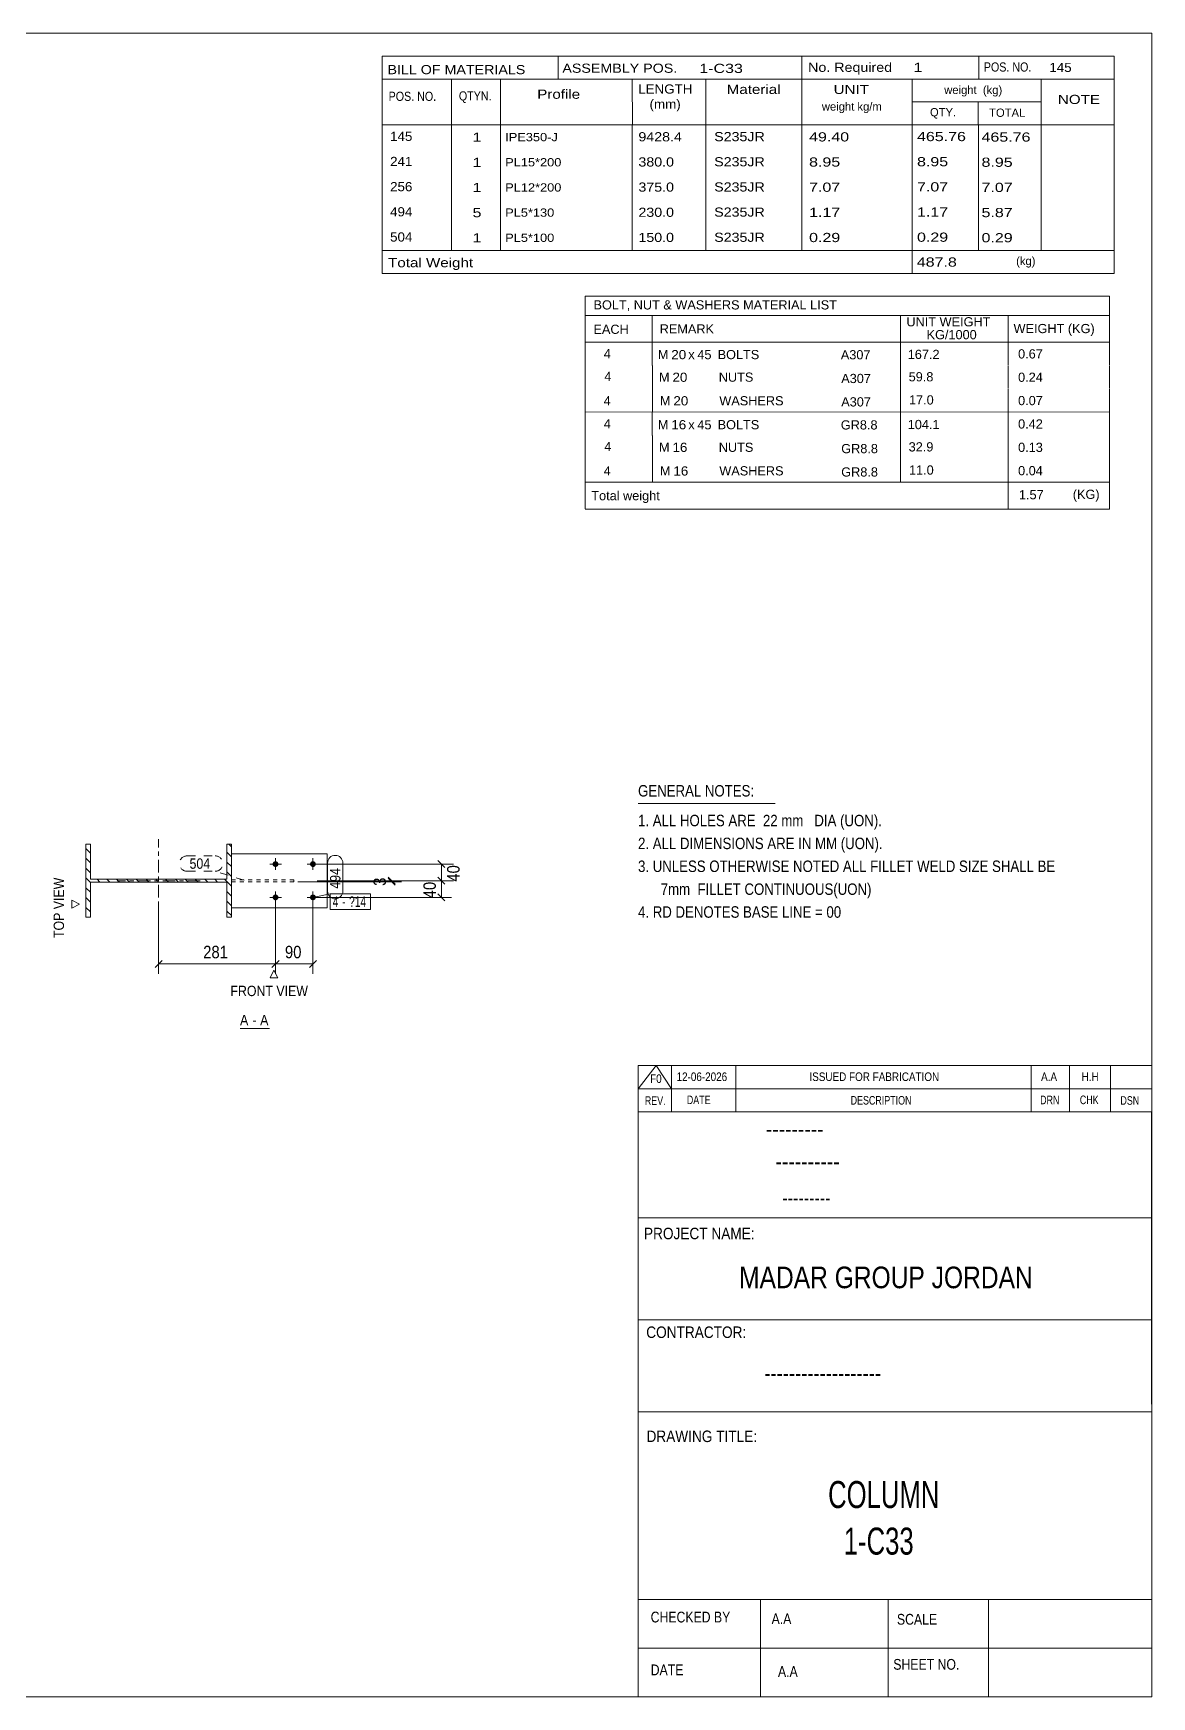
# Model space of a CAD drawing. Header units: millimetres. Extents: x 2 to 579, y 1 to 405.
# Drawn here: x 310.1 to 579, y 5 to 405 of the extents above; entities that cross this region are included whole.
import ezdxf

# ---------------------------------------------------------------- set-up
doc = ezdxf.new("R2010")
doc.units = ezdxf.units.MM
for name, pattern in [('XKITLINE00', [0]), ('XKITLINE01', [4, 1, -1, 1, -1]), ('XKITLINE02', [4, 2, -2]), ('XKITLINE03', [6, 3, -1, 1, -1])]:
    doc.linetypes.add(name, pattern=pattern)
for name, color, linetype, lineweight in [('Bolt', 3, 'Continuous', 0), ('BoltMark', 7, 'Continuous', 0), ('Dimensions', 7, 'Continuous', 0), ('DrawingSheet', 5, 'Continuous', 0), ('OtherObjectType', 7, 'Continuous', 0), ('Part', 2, 'Continuous', 0), ('PartMark', 7, 'Continuous', 0)]:
    doc.layers.add(name, color=color, linetype=linetype, lineweight=lineweight)
doc.styles.add('@ARIAL_UNICODE_MS_BOLD', font='ARIAL.TTF')
doc.styles.add('ARIAL', font='ARIAL.TTF')
doc.styles.add('ARIAL_NARROW', font='ARIALN.TTF')
doc.styles.add('COMIC_SANS_MS_BOLD', font='COMICBD.TTF')
doc.styles.add('SWIS721_EX_BT', font='ARIAL.TTF')
doc.styles.add('SWISSE', font='ARIAL.TTF')

# ---------------------------------------------------------------- blocks, each defined once
blk = doc.blocks.new('*A1')
at = {"layer": 'Part', "color": 7, "linetype": 'XKITLINE00', "lineweight": 0}
for p, q in [((323.84, 207.87), (322.74, 208.97)), ((357.74, 206.97), (356.64, 208.07)), ((357.74, 209.33), (357.1, 209.97)), ((323.84, 205.51), (322.74, 206.61)), ((323.84, 203.15), (322.74, 204.25)), ((357.74, 204.61), (356.64, 205.71)), ((323.84, 200.8), (322.74, 201.9)), ((326.12, 200.87), (325.42, 201.57)), ((328.48, 200.87), (327.78, 201.57)), ((330.84, 200.87), (330.14, 201.57)), ((333.19, 200.87), (332.49, 201.57)), ((335.55, 200.87), (334.85, 201.57)), ((337.91, 200.87), (337.21, 201.57)), ((340.27, 200.87), (339.57, 201.57)), ((342.62, 200.87), (341.92, 201.57)), ((344.98, 200.87), (344.28, 201.57)), ((347.34, 200.87), (346.64, 201.57)), ((349.7, 200.87), (349, 201.57)), ((352.05, 200.87), (351.35, 201.57)), ((354.41, 200.87), (353.71, 201.57)), ((357.74, 199.9), (356.07, 201.57)), ((357.74, 202.26), (356.64, 203.36)), ((323.84, 198.44), (322.74, 199.54)), ((323.84, 196.08), (322.74, 197.18)), ((357.74, 197.54), (356.64, 198.64)), ((357.74, 195.18), (356.64, 196.28)), ((323.84, 193.72), (322.74, 194.82)), ((322.74, 192.47), (322.74, 192.47)), ((322.74, 192.47), (322.74, 192.47)), ((357.74, 192.83), (356.64, 193.93))]:
    blk.add_line(p, q, dxfattribs=at)
blk = doc.blocks.new('*A34')
at = {"layer": 'Bolt'}
for points in [[(368.3, 204.52), (368.27, 204.52), (368.23, 204.53), (368.2, 204.53), (368.17, 204.54), (368.13, 204.55), (368.1, 204.56), (368.07, 204.57), (368.04, 204.58), (368.01, 204.6), (367.98, 204.62), (367.95, 204.64), (367.92, 204.66), (367.89, 204.68), (367.87, 204.7), (367.84, 204.72), (367.82, 204.75), (367.79, 204.77), (367.77, 204.8), (367.75, 204.83), (367.74, 204.86), (367.72, 204.89), (367.7, 204.92), (367.69, 204.95), (367.68, 204.98), (367.67, 205.01), (367.66, 205.05), (367.65, 205.08), (367.64, 205.11), (367.64, 205.15), (367.64, 205.18), (367.64, 205.22), (367.64, 205.25), (367.64, 205.29), (367.64, 205.32), (367.65, 205.35), (367.66, 205.39), (367.67, 205.42), (367.68, 205.45), (367.69, 205.49), (367.7, 205.52), (367.72, 205.55), (367.74, 205.58), (367.75, 205.61), (367.77, 205.63), (367.79, 205.66), (367.82, 205.69), (367.84, 205.71), (367.87, 205.74), (367.89, 205.76), (367.92, 205.78), (367.95, 205.8), (367.98, 205.82), (368.01, 205.83), (368.04, 205.85), (368.07, 205.86), (368.1, 205.88), (368.13, 205.89), (368.17, 205.9), (368.2, 205.9), (368.23, 205.91), (368.27, 205.91), (368.3, 205.92), (368.34, 205.92), (368.37, 205.92), (368.4, 205.91), (368.44, 205.91), (368.47, 205.9), (368.51, 205.9), (368.54, 205.89), (368.57, 205.88), (368.6, 205.86), (368.63, 205.85), (368.67, 205.83), (368.7, 205.82), (368.72, 205.8), (368.75, 205.78), (368.78, 205.76), (368.81, 205.74), (368.83, 205.71), (368.85, 205.69), (368.88, 205.66), (368.9, 205.63), (368.92, 205.61), (368.94, 205.58), (368.95, 205.55), (368.97, 205.52), (368.98, 205.49), (368.99, 205.45), (369.01, 205.42), (369.01, 205.39), (369.02, 205.35), (369.03, 205.32), (369.03, 205.29), (369.03, 205.25), (369.04, 205.22), (369.03, 205.18), (369.03, 205.15), (369.03, 205.11), (369.02, 205.08), (369.01, 205.05), (369.01, 205.01), (368.99, 204.98), (368.98, 204.95), (368.97, 204.92), (368.95, 204.89), (368.94, 204.86), (368.92, 204.83), (368.9, 204.8), (368.88, 204.77), (368.85, 204.75), (368.83, 204.72), (368.81, 204.7), (368.78, 204.68), (368.75, 204.66), (368.72, 204.64), (368.7, 204.62), (368.67, 204.6), (368.63, 204.58), (368.6, 204.57), (368.57, 204.56), (368.54, 204.55), (368.51, 204.54), (368.47, 204.53), (368.44, 204.53), (368.4, 204.52), (368.37, 204.52), (368.34, 204.52)], [(377.3, 204.52), (377.27, 204.52), (377.23, 204.53), (377.2, 204.53), (377.17, 204.54), (377.13, 204.55), (377.1, 204.56), (377.07, 204.57), (377.04, 204.58), (377.01, 204.6), (376.98, 204.62), (376.95, 204.64), (376.92, 204.66), (376.89, 204.68), (376.87, 204.7), (376.84, 204.72), (376.82, 204.75), (376.79, 204.77), (376.77, 204.8), (376.75, 204.83), (376.74, 204.86), (376.72, 204.89), (376.7, 204.92), (376.69, 204.95), (376.68, 204.98), (376.67, 205.01), (376.66, 205.05), (376.65, 205.08), (376.64, 205.11), (376.64, 205.15), (376.64, 205.18), (376.64, 205.22), (376.64, 205.25), (376.64, 205.29), (376.64, 205.32), (376.65, 205.35), (376.66, 205.39), (376.67, 205.42), (376.68, 205.45), (376.69, 205.49), (376.7, 205.52), (376.72, 205.55), (376.74, 205.58), (376.75, 205.61), (376.77, 205.63), (376.79, 205.66), (376.82, 205.69), (376.84, 205.71), (376.87, 205.74), (376.89, 205.76), (376.92, 205.78), (376.95, 205.8), (376.98, 205.82), (377.01, 205.83), (377.04, 205.85), (377.07, 205.86), (377.1, 205.88), (377.13, 205.89), (377.17, 205.9), (377.2, 205.9), (377.23, 205.91), (377.27, 205.91), (377.3, 205.92), (377.34, 205.92), (377.37, 205.92), (377.4, 205.91), (377.44, 205.91), (377.47, 205.9), (377.51, 205.9), (377.54, 205.89), (377.57, 205.88), (377.6, 205.86), (377.63, 205.85), (377.67, 205.83), (377.7, 205.82), (377.72, 205.8), (377.75, 205.78), (377.78, 205.76), (377.81, 205.74), (377.83, 205.71), (377.85, 205.69), (377.88, 205.66), (377.9, 205.63), (377.92, 205.61), (377.94, 205.58), (377.95, 205.55), (377.97, 205.52), (377.98, 205.49), (377.99, 205.45), (378.01, 205.42), (378.01, 205.39), (378.02, 205.35), (378.03, 205.32), (378.03, 205.29), (378.03, 205.25), (378.04, 205.22), (378.03, 205.18), (378.03, 205.15), (378.03, 205.11), (378.02, 205.08), (378.01, 205.05), (378.01, 205.01), (377.99, 204.98), (377.98, 204.95), (377.97, 204.92), (377.95, 204.89), (377.94, 204.86), (377.92, 204.83), (377.9, 204.8), (377.88, 204.77), (377.85, 204.75), (377.83, 204.72), (377.81, 204.7), (377.78, 204.68), (377.75, 204.66), (377.72, 204.64), (377.7, 204.62), (377.67, 204.6), (377.63, 204.58), (377.6, 204.57), (377.57, 204.56), (377.54, 204.55), (377.51, 204.54), (377.47, 204.53), (377.44, 204.53), (377.4, 204.52), (377.37, 204.52), (377.34, 204.52)], [(368.3, 196.52), (368.27, 196.52), (368.23, 196.53), (368.2, 196.53), (368.17, 196.54), (368.13, 196.55), (368.1, 196.56), (368.07, 196.57), (368.04, 196.58), (368.01, 196.6), (367.98, 196.62), (367.95, 196.64), (367.92, 196.66), (367.89, 196.68), (367.87, 196.7), (367.84, 196.72), (367.82, 196.75), (367.79, 196.77), (367.77, 196.8), (367.75, 196.83), (367.74, 196.86), (367.72, 196.89), (367.7, 196.92), (367.69, 196.95), (367.68, 196.98), (367.67, 197.01), (367.66, 197.05), (367.65, 197.08), (367.64, 197.11), (367.64, 197.15), (367.64, 197.18), (367.64, 197.22), (367.64, 197.25), (367.64, 197.29), (367.64, 197.32), (367.65, 197.35), (367.66, 197.39), (367.67, 197.42), (367.68, 197.45), (367.69, 197.49), (367.7, 197.52), (367.72, 197.55), (367.74, 197.58), (367.75, 197.61), (367.77, 197.63), (367.79, 197.66), (367.82, 197.69), (367.84, 197.71), (367.87, 197.74), (367.89, 197.76), (367.92, 197.78), (367.95, 197.8), (367.98, 197.82), (368.01, 197.83), (368.04, 197.85), (368.07, 197.86), (368.1, 197.88), (368.13, 197.89), (368.17, 197.9), (368.2, 197.9), (368.23, 197.91), (368.27, 197.91), (368.3, 197.92), (368.34, 197.92), (368.37, 197.92), (368.4, 197.91), (368.44, 197.91), (368.47, 197.9), (368.51, 197.9), (368.54, 197.89), (368.57, 197.88), (368.6, 197.86), (368.63, 197.85), (368.67, 197.83), (368.7, 197.82), (368.72, 197.8), (368.75, 197.78), (368.78, 197.76), (368.81, 197.74), (368.83, 197.71), (368.85, 197.69), (368.88, 197.66), (368.9, 197.63), (368.92, 197.61), (368.94, 197.58), (368.95, 197.55), (368.97, 197.52), (368.98, 197.49), (368.99, 197.45), (369.01, 197.42), (369.01, 197.39), (369.02, 197.35), (369.03, 197.32), (369.03, 197.29), (369.03, 197.25), (369.04, 197.22), (369.03, 197.18), (369.03, 197.15), (369.03, 197.11), (369.02, 197.08), (369.01, 197.05), (369.01, 197.01), (368.99, 196.98), (368.98, 196.95), (368.97, 196.92), (368.95, 196.89), (368.94, 196.86), (368.92, 196.83), (368.9, 196.8), (368.88, 196.77), (368.85, 196.75), (368.83, 196.72), (368.81, 196.7), (368.78, 196.68), (368.75, 196.66), (368.72, 196.64), (368.7, 196.62), (368.67, 196.6), (368.63, 196.58), (368.6, 196.57), (368.57, 196.56), (368.54, 196.55), (368.51, 196.54), (368.47, 196.53), (368.44, 196.53), (368.4, 196.52), (368.37, 196.52), (368.34, 196.52)], [(377.3, 196.52), (377.27, 196.52), (377.23, 196.53), (377.2, 196.53), (377.17, 196.54), (377.13, 196.55), (377.1, 196.56), (377.07, 196.57), (377.04, 196.58), (377.01, 196.6), (376.98, 196.62), (376.95, 196.64), (376.92, 196.66), (376.89, 196.68), (376.87, 196.7), (376.84, 196.72), (376.82, 196.75), (376.79, 196.77), (376.77, 196.8), (376.75, 196.83), (376.74, 196.86), (376.72, 196.89), (376.7, 196.92), (376.69, 196.95), (376.68, 196.98), (376.67, 197.01), (376.66, 197.05), (376.65, 197.08), (376.64, 197.11), (376.64, 197.15), (376.64, 197.18), (376.64, 197.22), (376.64, 197.25), (376.64, 197.29), (376.64, 197.32), (376.65, 197.35), (376.66, 197.39), (376.67, 197.42), (376.68, 197.45), (376.69, 197.49), (376.7, 197.52), (376.72, 197.55), (376.74, 197.58), (376.75, 197.61), (376.77, 197.63), (376.79, 197.66), (376.82, 197.69), (376.84, 197.71), (376.87, 197.74), (376.89, 197.76), (376.92, 197.78), (376.95, 197.8), (376.98, 197.82), (377.01, 197.83), (377.04, 197.85), (377.07, 197.86), (377.1, 197.88), (377.13, 197.89), (377.17, 197.9), (377.2, 197.9), (377.23, 197.91), (377.27, 197.91), (377.3, 197.92), (377.34, 197.92), (377.37, 197.92), (377.4, 197.91), (377.44, 197.91), (377.47, 197.9), (377.51, 197.9), (377.54, 197.89), (377.57, 197.88), (377.6, 197.86), (377.63, 197.85), (377.67, 197.83), (377.7, 197.82), (377.72, 197.8), (377.75, 197.78), (377.78, 197.76), (377.81, 197.74), (377.83, 197.71), (377.85, 197.69), (377.88, 197.66), (377.9, 197.63), (377.92, 197.61), (377.94, 197.58), (377.95, 197.55), (377.97, 197.52), (377.98, 197.49), (377.99, 197.45), (378.01, 197.42), (378.01, 197.39), (378.02, 197.35), (378.03, 197.32), (378.03, 197.29), (378.03, 197.25), (378.04, 197.22), (378.03, 197.18), (378.03, 197.15), (378.03, 197.11), (378.02, 197.08), (378.01, 197.05), (378.01, 197.01), (377.99, 196.98), (377.98, 196.95), (377.97, 196.92), (377.95, 196.89), (377.94, 196.86), (377.92, 196.83), (377.9, 196.8), (377.88, 196.77), (377.85, 196.75), (377.83, 196.72), (377.81, 196.7), (377.78, 196.68), (377.75, 196.66), (377.72, 196.64), (377.7, 196.62), (377.67, 196.6), (377.63, 196.58), (377.6, 196.57), (377.57, 196.56), (377.54, 196.55), (377.51, 196.54), (377.47, 196.53), (377.44, 196.53), (377.4, 196.52), (377.37, 196.52), (377.34, 196.52)]]:
    blk.add_hatch(color=3, dxfattribs=at).paths.add_polyline_path(points, flags=17)
at = {"layer": 'Bolt', "color": 3, "linetype": 'XKITLINE00', "lineweight": 0}
for p, q in [((369.74, 205.22), (366.94, 205.22)), ((368.34, 203.82), (368.34, 206.62)), ((378.74, 205.22), (375.94, 205.22)), ((377.34, 203.82), (377.34, 206.62)), ((369.74, 197.22), (366.94, 197.22)), ((368.34, 195.82), (368.34, 198.62)), ((378.74, 197.22), (375.94, 197.22)), ((377.34, 195.82), (377.34, 198.62))]:
    blk.add_line(p, q, dxfattribs=at)
blk = doc.blocks.new('*A35')
at = {"layer": 'Part', "color": 2, "linetype": 'XKITLINE00', "lineweight": 0}
for p, q in [((322.74, 192.47), (322.74, 209.97)), ((322.74, 209.97), (323.84, 209.97)), ((323.84, 209.97), (323.84, 201.57)), ((356.64, 201.57), (356.64, 209.97)), ((356.64, 209.97), (357.74, 209.97)), ((357.74, 209.97), (357.74, 192.47)), ((323.84, 201.57), (356.64, 201.57)), ((356.64, 200.87), (323.84, 200.87)), ((323.84, 200.87), (323.84, 192.47)), ((356.64, 192.47), (356.64, 200.87)), ((323.84, 192.47), (322.74, 192.47)), ((357.74, 192.47), (356.64, 192.47))]:
    blk.add_line(p, q, dxfattribs=at)
at = {"layer": 'Part', "color": 7, "linetype": 'XKITLINE03', "lineweight": 0}
for p, q in [((340.24, 191.22), (340.24, 211.22)), ((350.24, 201.22), (330.24, 201.22))]:
    blk.add_line(p, q, dxfattribs=at)
blk = doc.blocks.new('*A36')
at = {"layer": 'Part', "color": 2, "linetype": 'XKITLINE00', "lineweight": 0}
for p, q in [((380.74, 207.72), (357.74, 207.72)), ((380.74, 194.72), (380.74, 207.72)), ((357.74, 194.72), (380.74, 194.72))]:
    blk.add_line(p, q, dxfattribs=at)
at = {"layer": 'Part', "color": 7, "linetype": 'XKITLINE01', "lineweight": 0}
blk.add_line((357.74, 207.72), (357.74, 194.72), dxfattribs=at)
blk = doc.blocks.new('*A37')
at = {"layer": 'Part', "color": 7, "linetype": 'XKITLINE01', "lineweight": 0}
for p, q in [((372.74, 201.47), (357.74, 201.47)), ((357.74, 201.47), (357.74, 200.97)), ((357.74, 200.97), (372.74, 200.97)), ((372.74, 200.97), (372.74, 201.47))]:
    blk.add_line(p, q, dxfattribs=at)
blk = doc.blocks.new('*A38')
at = {"layer": 'DrawingSheet', "color": 5, "linetype": 'XKITLINE00', "lineweight": 0}
for p, q in [((579, 405), (5, 405)), ((5, 405), (5, 5)), ((579, 5), (579, 405)), ((5, 5), (579, 5))]:
    blk.add_line(p, q, dxfattribs=at)
at = {"layer": 'DrawingSheet', "color": 5, "style": 'ARIAL', "width": 0.85}
blk.add_text('Tekla structures', height=2, rotation=90, dxfattribs=at).set_placement((4.5, 5.5))
blk = doc.blocks.new('*A39')
at = {"layer": 'OtherObjectType', "color": 7, "linetype": 'XKITLINE00', "lineweight": 0}
for p, q in [((442.76, 341.75), (442.75, 330.75)), ((442.76, 341.75), (568.88, 341.75)), ((568.88, 341.75), (568.88, 330.75)), ((442.75, 337.1), (568.88, 337.1)), ((458.87, 337.11), (458.87, 330.75)), ((518.57, 337.11), (518.57, 330.75)), ((544.47, 337.09), (544.47, 330.75)), ((442.76, 330.72), (442.76, 325.22)), ((442.77, 330.75), (568.88, 330.75)), ((458.92, 330.75), (458.92, 325.13)), ((518.57, 330.75), (518.57, 325.13)), ((544.5, 330.75), (544.5, 325.25)), ((568.88, 330.75), (568.88, 325.25)), ((442.79, 325.13), (442.79, 319.52)), ((458.95, 325.13), (458.95, 319.51)), ((518.57, 325.13), (518.57, 319.51)), ((544.5, 325.13), (544.5, 319.63)), ((568.88, 325.13), (568.88, 319.63)), ((442.79, 319.5), (442.79, 313.93)), ((458.95, 319.51), (458.95, 313.89)), ((518.57, 319.51), (518.57, 313.89)), ((544.5, 319.51), (544.5, 313.9)), ((568.88, 319.51), (568.88, 313.9)), ((568.88, 313.9), (442.75, 313.93)), ((442.76, 313.86), (442.76, 308.36)), ((458.92, 313.89), (458.92, 308.27)), ((518.57, 313.89), (518.57, 308.27)), ((544.5, 313.89), (544.5, 308.39)), ((568.88, 313.89), (568.88, 308.39)), ((442.79, 308.27), (442.79, 302.66)), ((458.95, 308.27), (458.95, 302.66)), ((518.57, 308.27), (518.57, 302.66)), ((544.5, 308.27), (544.5, 302.77)), ((568.88, 308.27), (568.88, 302.77)), ((442.79, 302.64), (442.79, 297.07)), ((458.95, 302.65), (458.95, 297.04)), ((518.57, 302.66), (518.57, 297.04)), ((544.5, 302.65), (544.5, 297.05)), ((568.88, 302.65), (568.88, 297.04)), ((568.88, 297.04), (442.75, 297.07)), ((442.78, 297.04), (442.78, 290.63)), ((442.85, 297.03), (568.87, 297.04)), ((544.5, 297), (544.5, 290.59)), ((568.87, 297.01), (568.87, 290.59)), ((442.77, 290.59), (568.87, 290.59))]:
    blk.add_line(p, q, dxfattribs=at)
at = {"layer": 'OtherObjectType', "color": 7, "style": 'ARIAL_NARROW'}
for s, width, p in [('BOLT, NUT & WASHERS MATERIAL LIST', 1.211571, (444.79, 338.59)), ('UNIT WEIGHT', 1.211571, (520.03, 334.52)), ('EACH', 1.211571, (444.78, 332.72)), ('REMARK', 1.211571, (460.7, 332.81)), (' KG/1000', 1.211571, (524.02, 331.43)), ('WEIGHT (KG)', 1.211571, (545.78, 332.9)), ('4', 1.211571, (447.26, 326.85)), ('M', 1.211571, (460.26, 326.65)), ('20', 1.275, (463.5, 326.63)), ('x', 1.211571, (467.58, 326.63)), ('45', 1.211571, (469.76, 326.62)), ('BOLTS', 1.211571, (474.63, 326.64)), ('A307', 1.211571, (504.25, 326.59)), ('167.2', 1.211571, (520.34, 326.68)), ('0.67', 1.211571, (546.87, 326.81)), ('4', 1.211571, (447.4, 321.41)), ('M', 1.211571, (460.54, 321.21)), ('20', 1.275, (463.78, 321.19)), ('NUTS', 1.211571, (474.91, 321.21)), ('A307', 1.211571, (504.35, 320.89)), ('59.8', 1.211571, (520.56, 321.3)), ('0.24', 1.211571, (546.87, 321.19)), ('4', 1.211571, (447.24, 315.54)), ('M', 1.211571, (460.76, 315.54)), ('20', 1.275, (464, 315.52)), ('WASHERS', 1.211571, (475.04, 315.53)), ('A307', 1.211571, (504.35, 315.27)), ('17.0', 1.211571, (520.64, 315.74)), ('0.07', 1.211571, (546.87, 315.58)), ('4', 1.211571, (447.26, 310)), ('16', 1.275, (463.5, 309.77)), ('BOLTS', 1.211571, (474.63, 309.78)), ('104.1', 1.211571, (520.34, 309.82)), ('0.42', 1.211571, (546.87, 309.96)), ('M', 1.211571, (460.26, 309.79)), ('x', 1.211571, (467.58, 309.77)), ('45', 1.211571, (469.76, 309.76)), ('GR8.8', 1.211571, (504.25, 309.73)), ('4', 1.211571, (447.4, 304.55)), ('M', 1.211571, (460.54, 304.36)), ('16', 1.275, (463.78, 304.34)), ('NUTS', 1.211571, (474.91, 304.35)), ('GR8.8', 1.211571, (504.35, 304.03)), ('32.9', 1.211571, (520.56, 304.45)), ('0.13', 1.211571, (546.87, 304.34)), ('4', 1.211571, (447.24, 298.68)), ('M', 1.211571, (460.76, 298.68)), ('16', 1.275, (464, 298.66)), ('WASHERS', 1.211571, (475.04, 298.68)), ('GR8.8', 1.211571, (504.35, 298.41)), ('11.0', 1.211571, (520.64, 298.88)), ('0.04', 1.211571, (546.87, 298.72)), ('Total weight', 1.211571, (444.26, 292.71)), ('1.57', 1.211571, (547.07, 292.94)), ('(KG)', 1.211571, (560.02, 293.04))]:
    blk.add_text(s, height=2.2, dxfattribs=dict(at, width=width)).set_placement(p)
blk = doc.blocks.new('*A40')
at = {"layer": 'OtherObjectType', "color": 7, "linetype": 'XKITLINE00', "lineweight": 0}
blk.add_line((455.5, 219.82), (488.5, 219.82), dxfattribs=at)
at = {"layer": 'OtherObjectType', "color": 7, "style": 'ARIAL_NARROW', "width": 1.008832}
for s, p in [('GENERAL NOTES:', (455.5, 221.47)), ('1. ALL HOLES ARE  22 mm   DIA (UON).', (455.5, 214.32)), ('2. ALL DIMENSIONS ARE IN MM (UON).', (455.5, 208.82)), ('3. UNLESS OTHERWISE NOTED ALL FILLET WELD SIZE SHALL BE', (455.5, 203.32)), ('7mm  FILLET CONTINUOUS(UON)', (460.95, 197.82)), ('4. RD DENOTES BASE LINE = 00', (455.5, 192.32))]:
    blk.add_text(s, height=2.75, dxfattribs=at).set_placement(p)
blk = doc.blocks.new('*A41')
at = {"layer": 'OtherObjectType', "color": 7, "linetype": 'XKITLINE00', "lineweight": 0}
for p, q in [((455.5, 156.76), (579, 156.76)), ((455.5, 151.21), (459.82, 156.76)), ((455.5, 151.21), (455.5, 156.76)), ((459.82, 156.76), (463.53, 151.21)), ((463.53, 151.21), (463.53, 156.76)), ((478.97, 151.21), (478.97, 156.76)), ((549.98, 151.21), (549.98, 156.76)), ((559.24, 151.21), (559.24, 156.76)), ((569.12, 151.21), (569.12, 156.76)), ((579, 151.21), (579, 156.76)), ((455.5, 151.21), (579, 151.21)), ((455.5, 145.65), (455.5, 151.21)), ((459.21, 151.21), (579, 151.21)), ((463.53, 145.65), (463.53, 151.21)), ((478.97, 145.65), (478.97, 151.21)), ((549.98, 145.65), (549.98, 151.21)), ((559.24, 145.65), (559.24, 151.21)), ((569.12, 145.65), (569.12, 151.21)), ((579, 145.65), (579, 151.21))]:
    blk.add_line(p, q, dxfattribs=at)
at = {"layer": 'OtherObjectType', "color": 7, "style": 'ARIAL_NARROW'}
for s, height, width, p in [('F0', 2.058, 1.008832, (458.4, 152.59)), ('12-06-2026', 2.058, 1.008832, (464.76, 153.06)), ('ISSUED FOR FABRICATION', 2.0583, 1.008832, (496.71, 153.06)), ('A.A', 2.058, 1.008832, (552.4, 153.06)), ('H.H', 2.058, 1.008832, (562.13, 153.06)), ('REV.', 2.058, 0.907949, (457.13, 147.31)), ('DATE', 2.058, 0.907949, (467.23, 147.5)), ('DESCRIPTION', 2.0583, 0.907949, (506.61, 147.39)), ('DRN', 2.058, 0.907949, (552.17, 147.47)), ('CHK', 2.058, 0.907949, (561.72, 147.5)), ('DSN', 2.058, 0.907949, (571.47, 147.35))]:
    blk.add_text(s, height=height, dxfattribs=dict(at, width=width)).set_placement(p)
blk = doc.blocks.new('*A43')
at = {"layer": 'OtherObjectType', "color": 2, "linetype": 'XKITLINE00', "lineweight": 0}
for p, q in [((455.5, 145.65), (579, 145.65)), ((455.5, 5), (455.5, 145.64)), ((578.98, 145.64), (579, 5)), ((579, 120.14), (455.5, 120.14)), ((455.5, 95.63), (579, 95.63)), ((579, 73.49), (455.5, 73.49)), ((579, 28.4), (455.5, 28.4)), ((484.94, 28.4), (484.94, 5)), ((515.62, 5), (515.62, 28.4)), ((539.75, 5), (539.75, 28.4)), ((579, 16.7), (455.5, 16.7)), ((579, 5), (455.5, 5))]:
    blk.add_line(p, q, dxfattribs=at)
at = {"layer": 'OtherObjectType', "color": 4, "style": '@ARIAL_UNICODE_MS_BOLD', "width": 0.85}
blk.add_text('---------', height=3.9, dxfattribs=at).set_placement((486.23, 139.59))
at = {"layer": 'OtherObjectType', "color": 7, "style": 'ARIAL', "width": 0.85}
for s, height, p in [('----------', 3.9, (488.56, 131.77)), ('---------', 3.25, (490.21, 123.31))]:
    blk.add_text(s, height=height, dxfattribs=at).set_placement(p)
at = {"layer": 'OtherObjectType', "color": 3, "width": 0.85}
for s, style, p in [('PROJECT NAME:', 'SWIS721_EX_BT', (456.92, 115.01)), ('CONTRACTOR:', 'SWISSE', (457.47, 91.27)), ('DRAWING TITLE:', 'SWIS721_EX_BT', (457.53, 66.24))]:
    blk.add_text(s, height=2.7618, dxfattribs=dict(at, style=style)).set_placement(p)
at = {"layer": 'OtherObjectType', "color": 7, "width": 0.85}
for s, height, p in [('MADAR GROUP JORDAN', 5.2, (479.79, 103.23)), ('CHECKED BY', 2.592, (458.53, 22.86)), ('A.A', 2.592, (487.61, 22.45)), ('SCALE', 2.592, (517.74, 22.33)), ('DATE', 2.592, (458.54, 10.16)), ('A.A', 2.592, (489.14, 9.76)), ('SHEET NO.', 2.592, (516.87, 11.49))]:
    blk.add_text(s, height=height, dxfattribs=at).set_placement(p)
at = {"layer": 'OtherObjectType', "color": 1}
for s, height, style, width, p in [('-------------------', 3.9, 'COMIC_SANS_MS_BOLD', 0.85, (485.87, 80.86)), ('COLUMN', 6.5, 'ARIAL', 0.68, (501.19, 50.37)), ('1-C33', 6.5, 'ARIAL', 0.68, (504.95, 39.17))]:
    blk.add_text(s, height=height, dxfattribs=dict(at, style=style, width=width)).set_placement(p)
blk = doc.blocks.new('*A44')
at = {"layer": 'OtherObjectType', "color": 7, "linetype": 'XKITLINE00', "lineweight": 0}
for p, q in [((393.98, 399.5), (569.98, 399.5)), ((393.98, 399.5), (393.98, 388.5)), ((436.26, 399.42), (436.26, 393.87)), ((494.85, 394), (494.85, 399.5)), ((537.43, 393.96), (537.43, 399.42)), ((569.98, 394), (569.98, 399.5)), ((393.98, 394), (569.98, 394)), ((410.64, 394), (410.64, 383)), ((422.4, 393.98), (422.4, 383.03)), ((454.12, 393.99), (454.13, 383)), ((471.78, 393.98), (471.78, 383)), ((494.85, 393.98), (494.85, 383)), ((521.43, 394), (521.43, 383)), ((552.42, 394), (552.42, 383)), ((569.98, 394), (569.98, 388.5)), ((393.98, 388.5), (393.98, 383)), ((521.45, 388.52), (552.45, 388.52)), ((537.28, 388.52), (537.28, 383)), ((569.98, 388.5), (569.98, 383)), ((393.98, 383), (569.98, 383)), ((393.98, 383), (393.98, 376.95)), ((410.63, 383), (410.63, 376.95)), ((422.44, 382.99), (422.44, 376.95)), ((454.12, 383), (454.11, 376.95)), ((471.79, 383), (471.79, 376.95)), ((494.87, 383), (494.87, 376.95)), ((521.44, 383), (521.44, 376.95)), ((537.33, 382.95), (537.33, 376.95)), ((552.43, 383), (552.43, 376.95)), ((569.98, 383), (569.98, 376.95)), ((393.98, 376.95), (393.98, 370.9)), ((410.63, 376.95), (410.63, 370.9)), ((422.44, 376.94), (422.44, 370.9)), ((454.12, 376.95), (454.11, 370.9)), ((471.79, 376.95), (471.79, 370.9)), ((494.87, 376.95), (494.87, 370.9)), ((521.44, 376.95), (521.44, 370.9)), ((537.33, 376.9), (537.33, 370.9)), ((552.43, 376.95), (552.43, 370.9)), ((569.98, 376.95), (569.98, 370.9)), ((393.98, 370.9), (393.98, 364.85)), ((410.63, 370.9), (410.63, 364.85)), ((422.44, 370.89), (422.44, 364.85)), ((454.12, 370.9), (454.11, 364.85)), ((471.79, 370.9), (471.79, 364.85)), ((494.87, 370.9), (494.87, 364.85)), ((521.44, 370.9), (521.44, 364.85)), ((537.33, 370.85), (537.33, 364.85)), ((552.43, 370.9), (552.43, 364.85)), ((569.98, 370.9), (569.98, 364.85)), ((393.98, 364.85), (393.98, 358.8)), ((410.63, 364.85), (410.63, 358.8)), ((422.44, 364.84), (422.44, 358.8)), ((454.12, 364.85), (454.11, 358.8)), ((471.79, 364.85), (471.79, 358.8)), ((494.87, 364.85), (494.87, 358.8)), ((521.44, 364.85), (521.44, 358.8)), ((537.33, 364.8), (537.33, 358.8)), ((552.43, 364.85), (552.43, 358.8)), ((569.98, 364.85), (569.98, 358.8)), ((393.98, 358.8), (393.98, 352.75)), ((410.63, 358.8), (410.63, 352.75)), ((422.44, 358.79), (422.44, 352.75)), ((454.12, 358.8), (454.11, 352.75)), ((471.79, 358.8), (471.79, 352.75)), ((494.87, 358.8), (494.87, 352.75)), ((521.44, 358.8), (521.44, 352.75)), ((537.33, 358.75), (537.33, 352.75)), ((552.43, 358.8), (552.43, 352.75)), ((569.98, 358.8), (569.98, 352.75)), ((393.98, 352.75), (569.98, 352.75)), ((393.98, 352.75), (393.98, 347.25)), ((521.44, 352.75), (521.44, 347.25)), ((569.98, 352.75), (569.98, 347.25)), ((393.98, 347.25), (569.98, 347.25))]:
    blk.add_line(p, q, dxfattribs=at)
at = {"layer": 'OtherObjectType', "color": 7, "style": 'ARIAL_NARROW'}
for s, height, width, p in [('BILL OF MATERIALS', 2.2, 1.36, (395.25, 395.16)), ('ASSEMBLY POS.', 2.2, 1.36, (437.3, 395.5)), ('1-C33', 2.2, 1.525501, (470.23, 395.46)), ('No. Required', 2.2, 1.36, (496.39, 395.72)), ('1', 2.2, 1.525501, (521.75, 395.72)), ('POS. NO.', 2.2, 1.02, (538.63, 395.79)), ('145', 2.2, 1.270501, (554.4, 395.69)), ('LENGTH', 2.2, 1.275, (455.54, 390.49)), ('Material', 2.2, 1.445, (476.81, 390.41)), ('UNIT', 2.2, 1.445, (502.52, 390.4)), ('weight  (kg)', 1.98, 1.19, (529.11, 390.39)), ('POS. NO.', 2.2, 1.02, (395.53, 388.74)), ('QTYN.', 2.2, 1.02, (412.42, 388.84)), ('Profile', 2.2, 1.445, (431.26, 389.25)), ('(mm)', 2.2, 1.275, (458.26, 386.86)), ('weight kg/m', 1.98, 1.19, (499.69, 386.4)), ('NOTE', 2.2, 1.445, (556.44, 387.99)), ('QTY.', 1.98, 1.19, (525.68, 385.03)), ('TOTAL', 1.98, 1.19, (539.9, 384.91)), ('145', 2.2, 1.270501, (395.89, 379.12)), ('1', 2.2, 1.525501, (415.71, 378.91)), ('IPE350-J', 1.98, 1.355501, (423.56, 379.04)), ('9428.4', 2.2, 1.355501, (455.59, 379.01)), ('S235JR', 2.2, 1.355501, (473.81, 379.05)), ('49.40', 2.2, 1.525501, (496.62, 378.99)), ('465.76', 2.2, 1.525501, (522.57, 379.07)), ('465.76', 2.2, 1.525501, (538.08, 378.94)), ('241', 2.2, 1.270501, (395.89, 373.07)), ('1', 2.2, 1.525501, (415.71, 372.86)), ('PL15*200', 1.98, 1.355501, (423.56, 372.99)), ('380.0', 2.2, 1.355501, (455.59, 372.96)), ('S235JR', 2.2, 1.355501, (473.81, 373)), ('8.95', 2.2, 1.525501, (496.62, 372.94)), ('8.95', 2.2, 1.525501, (522.57, 373.02)), ('8.95', 2.2, 1.525501, (538.08, 372.89)), ('256', 2.2, 1.270501, (395.89, 367.02)), ('1', 2.2, 1.525501, (415.71, 366.81)), ('PL12*200', 1.98, 1.355501, (423.56, 366.94)), ('375.0', 2.2, 1.355501, (455.59, 366.91)), ('S235JR', 2.2, 1.355501, (473.81, 366.95)), ('7.07', 2.2, 1.525501, (496.62, 366.89)), ('7.07', 2.2, 1.525501, (522.57, 366.97)), ('7.07', 2.2, 1.525501, (538.08, 366.84)), ('494', 2.2, 1.270501, (395.89, 360.97)), ('5', 2.2, 1.525501, (415.71, 360.76)), ('PL5*130', 1.98, 1.355501, (423.56, 360.89)), ('230.0', 2.2, 1.355501, (455.59, 360.86)), ('S235JR', 2.2, 1.355501, (473.81, 360.9)), ('1.17', 2.2, 1.525501, (496.62, 360.84)), ('1.17', 2.2, 1.525501, (522.57, 360.92)), ('5.87', 2.2, 1.525501, (538.08, 360.79)), ('504', 2.2, 1.270501, (395.89, 354.92)), ('1', 2.2, 1.525501, (415.71, 354.71)), ('PL5*100', 1.98, 1.355501, (423.56, 354.84)), ('150.0', 2.2, 1.355501, (455.59, 354.81)), ('S235JR', 2.2, 1.355501, (473.81, 354.85)), ('0.29', 2.2, 1.525501, (496.62, 354.79)), ('0.29', 2.2, 1.525501, (522.57, 354.87)), ('0.29', 2.2, 1.525501, (538.08, 354.74)), ('Total Weight', 2.2, 1.445, (395.4, 348.74)), ('487.8', 2.2, 1.525501, (522.52, 348.89)), ('(kg)', 1.98, 1.19, (546.4, 349.26))]:
    blk.add_text(s, height=height, dxfattribs=dict(at, width=width)).set_placement(p)
blk = doc.blocks.new('*A83')
at = {"layer": 'Dimensions', "color": 7, "linetype": 'XKITLINE00', "lineweight": 0}
for p, q in [((340.24, 196.22), (340.24, 178.82)), ((368.34, 196.22), (368.34, 178.82)), ((341.08, 182.07), (339.39, 180.37)), ((340.24, 181.22), (368.34, 181.22)), ((369.18, 182.07), (367.49, 180.37))]:
    blk.add_line(p, q, dxfattribs=at)
at = {"layer": 'Dimensions', "color": 3}
for p in [(340.24, 181.22), (368.34, 181.22)]:
    blk.add_point(p, dxfattribs=at)
at = {"layer": 'Dimensions', "color": 3, "style": 'ARIAL', "width": 0.85}
blk.add_text('281', height=3, dxfattribs=at).set_placement((350.95, 182.57))
blk = doc.blocks.new('*A84')
at = {"layer": 'Dimensions', "color": 7, "linetype": 'XKITLINE00', "lineweight": 0}
for p, q in [((368.34, 196.22), (368.34, 178.82)), ((377.34, 196.22), (377.34, 178.82)), ((369.18, 182.07), (367.49, 180.37)), ((368.34, 181.22), (377.34, 181.22)), ((378.18, 182.07), (376.49, 180.37))]:
    blk.add_line(p, q, dxfattribs=at)
at = {"layer": 'Dimensions', "color": 3}
for p in [(368.34, 181.22), (377.34, 181.22)]:
    blk.add_point(p, dxfattribs=at)
at = {"layer": 'Dimensions', "color": 3, "style": 'ARIAL', "width": 0.85}
blk.add_text('90', height=3, dxfattribs=at).set_placement((370.61, 182.57))
blk = doc.blocks.new('*A85')
at = {"layer": 'Dimensions', "color": 7, "linetype": 'XKITLINE00', "lineweight": 0}
for p, q in [((378.34, 201.22), (410.64, 201.22)), ((407.39, 202.07), (409.08, 200.37)), ((408.24, 197.22), (408.24, 201.22)), ((378.34, 197.22), (410.64, 197.22)), ((407.39, 198.07), (409.08, 196.37))]:
    blk.add_line(p, q, dxfattribs=at)
at = {"layer": 'Dimensions', "color": 3}
for p in [(408.24, 201.22), (408.24, 197.22)]:
    blk.add_point(p, dxfattribs=at)
at = {"layer": 'Dimensions', "color": 3, "style": 'ARIAL', "width": 0.85}
blk.add_text('40', height=3, rotation=90.0002, dxfattribs=at).set_placement((406.89, 196.99))
blk = doc.blocks.new('*A86')
at = {"layer": 'Dimensions', "color": 7, "linetype": 'XKITLINE00', "lineweight": 0}
for p, q in [((378.34, 205.22), (411.09, 205.22)), ((407.39, 206.07), (409.08, 204.37)), ((408.24, 201.22), (408.24, 205.22)), ((378.34, 201.22), (411.09, 201.22)), ((407.39, 202.07), (409.08, 200.37))]:
    blk.add_line(p, q, dxfattribs=at)
at = {"layer": 'Dimensions', "color": 3}
for p in [(408.24, 205.22), (408.24, 201.22)]:
    blk.add_point(p, dxfattribs=at)
at = {"layer": 'Dimensions', "color": 3, "style": 'ARIAL', "width": 0.85}
blk.add_text('40', height=3, rotation=90.0002, dxfattribs=at).set_placement((412.59, 200.99))
blk = doc.blocks.new('*A87')
at = {"layer": 'Dimensions', "color": 7, "linetype": 'XKITLINE00', "lineweight": 0}
for p, q in [((373.74, 200.97), (398.64, 200.97)), ((378.34, 201.22), (398.64, 201.22)), ((395.39, 202.07), (397.08, 200.37)), ((395.39, 201.82), (397.08, 200.12)), ((396.24, 200.97), (396.24, 201.22))]:
    blk.add_line(p, q, dxfattribs=at)
at = {"layer": 'Dimensions', "color": 3}
for p in [(396.24, 201.22), (396.24, 200.97)]:
    blk.add_point(p, dxfattribs=at)
at = {"layer": 'Dimensions', "color": 3, "style": 'ARIAL', "width": 0.85}
blk.add_text('3', height=3, rotation=90.0002, dxfattribs=at).set_placement((394.89, 199.98))
blk = doc.blocks.new('*A88')
at = {"layer": 'BoltMark', "color": 7, "linetype": 'XKITLINE00', "lineweight": 0}
for p, q in [((377.34, 197.22), (381.5, 198.03)), ((381.5, 198.03), (391.19, 198.03)), ((381.5, 194.33), (381.5, 198.03)), ((391.19, 194.33), (391.19, 198.03)), ((381.5, 194.33), (391.19, 194.33))]:
    blk.add_line(p, q, dxfattribs=at)
at = {"layer": 'BoltMark', "color": 3, "style": 'ARIAL_NARROW', "width": 0.85}
for s, p in [('4', (382.1, 194.93)), ('-', (384.37, 194.93)), ('?14', (386.03, 194.93))]:
    blk.add_text(s, height=2.5, dxfattribs=at).set_placement(p)
blk = doc.blocks.new('*A89')
at = {"layer": 'PartMark', "color": 7, "linetype": 'XKITLINE02', "lineweight": 0}
for p, q in [((347.07, 207.19), (353.84, 207.19)), ((347.07, 203.49), (353.84, 203.49)), ((360.76, 201.34), (353.84, 203.49))]:
    blk.add_line(p, q, dxfattribs=at)
for centre, start, end in [((347.07, 205.34), 90, 270), ((353.84, 205.34), 270, 90)]:
    blk.add_arc(centre, 1.85, start, end, dxfattribs=at)
at = {"layer": 'PartMark', "color": 3, "style": 'ARIAL', "width": 0.85}
blk.add_text('504', height=2.5, dxfattribs=at).set_placement((347.67, 204.09))
blk = doc.blocks.new('*A90')
at = {"layer": 'PartMark', "color": 7, "linetype": 'XKITLINE00', "lineweight": 0}
for p, q in [((380.84, 198.7), (380.84, 205.47)), ((384.54, 198.7), (384.54, 205.47))]:
    blk.add_line(p, q, dxfattribs=at)
for centre, start, end in [((382.69, 205.47), 0, 180), ((382.69, 198.7), 180, 0)]:
    blk.add_arc(centre, 1.85, start, end, dxfattribs=at)
at = {"layer": 'PartMark', "color": 3, "style": 'ARIAL', "width": 0.85}
blk.add_text('494', height=2.5, rotation=90.0002, dxfattribs=at).set_placement((383.94, 199.3))
blk = doc.blocks.new('*A91')
at = {"layer": 'OtherObjectType', "color": 7, "linetype": 'XKITLINE00', "lineweight": 0}
for p, q in [((319.36, 194.66), (319.36, 196.53)), ((319.36, 196.53), (321.24, 195.59)), ((321.24, 195.59), (319.36, 194.66)), ((321.24, 195.59), (321.24, 195.59)), ((367.02, 177.84), (367.96, 179.72)), ((368.9, 177.84), (367.02, 177.84)), ((367.96, 179.72), (368.9, 177.84)), ((367.96, 179.72), (367.96, 179.72)), ((359.81, 165.72), (366.86, 165.72))]:
    blk.add_line(p, q, dxfattribs=at)
at = {"layer": 'OtherObjectType', "color": 7, "style": 'ARIAL', "width": 0.85}
blk.add_text('TOP VIEW', height=2.5, rotation=90, dxfattribs=at).set_placement((317.49, 187.44))
for s, p in [('FRONT VIEW', (357.5, 173.47)), ('A', (359.81, 166.47)), ('A', (364.64, 166.47)), ('-', (362.78, 166.47))]:
    blk.add_text(s, height=2.5, dxfattribs=at).set_placement(p)

msp = doc.modelspace()

# ---------------------------------------------------------------- block references
at = {"lineweight": 0}
for name in ['*A38', '*A44', '*A39', '*A40', '*A35', '*A1', '*A89', '*A36', '*A34', '*A86', '*A90', '*A37', '*A87', '*A85', '*A83', '*A84', '*A88', '*A41', '*A43']:
    msp.add_blockref(name, (0, 0), dxfattribs=at)
at = {"layer": 'OtherObjectType', "lineweight": 0}
msp.add_blockref('*A91', (0, 0), dxfattribs=at)

doc.saveas('drawing.dxf')
